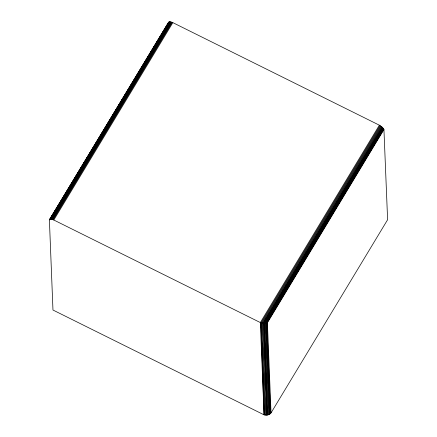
<?xml version="1.0" encoding="UTF-8"?>
<svg xmlns="http://www.w3.org/2000/svg" width="437" height="437" viewBox="0 0 437 437"><rect width="100%" height="100%" fill="white"/><g stroke="black" fill="none" stroke-linecap="round" stroke-linejoin="round"><path stroke-width="0.66" d="M168.398 22.822C169.114 20.763 172.151 22.424 173.516 22.964L379.365 125.195L382.397 127.385L383.937 129.532L387.608 219.724L271.027 412.91C269.241 415.139 265.882 415.767 263.353 414.494L52.97 310.03L49.392 219.887L168.758 22.085M49.392 219.887L168.551 22.276M49.72 219.445L169.048 21.948M50.009 219.308L50.381 219.232L169.414 21.866M50.381 219.232L50.823 219.21L169.856 21.85M50.823 219.21L51.326 219.254L170.359 21.894M51.326 219.254L51.883 219.358L170.922 21.997M51.883 219.358L52.489 219.521L171.528 22.161M52.489 219.521L53.134 219.74L172.167 22.374M53.134 219.74L53.8 220.008L172.833 22.648M379.365 125.195L260.326 322.555L264.057 414.789L261.097 322.79L380.037 125.588M380.687 126.014L261.867 323.014L265.57 415.123M381.304 126.457L262.653 323.183L266.346 415.15M53.8 220.008L260.326 322.555L264.063 323.336L267.122 415.084L263.435 323.293L381.878 126.916M382.856 127.85L264.948 323.342L268.618 414.68M383.249 128.303L265.652 323.276L269.312 414.352M383.56 128.74L266.302 323.156L269.951 413.937M383.795 129.155L266.892 322.976L270.525 413.457M383.937 129.532L267.406 322.746L267.493 334.808M263.435 323.293L382.397 127.385L264.205 323.347L267.886 414.926M264.063 323.336L267.406 322.746L271.027 412.91M261.097 322.79L264.8 415.003M260.96 322.741L264.057 414.789"/></g></svg>
